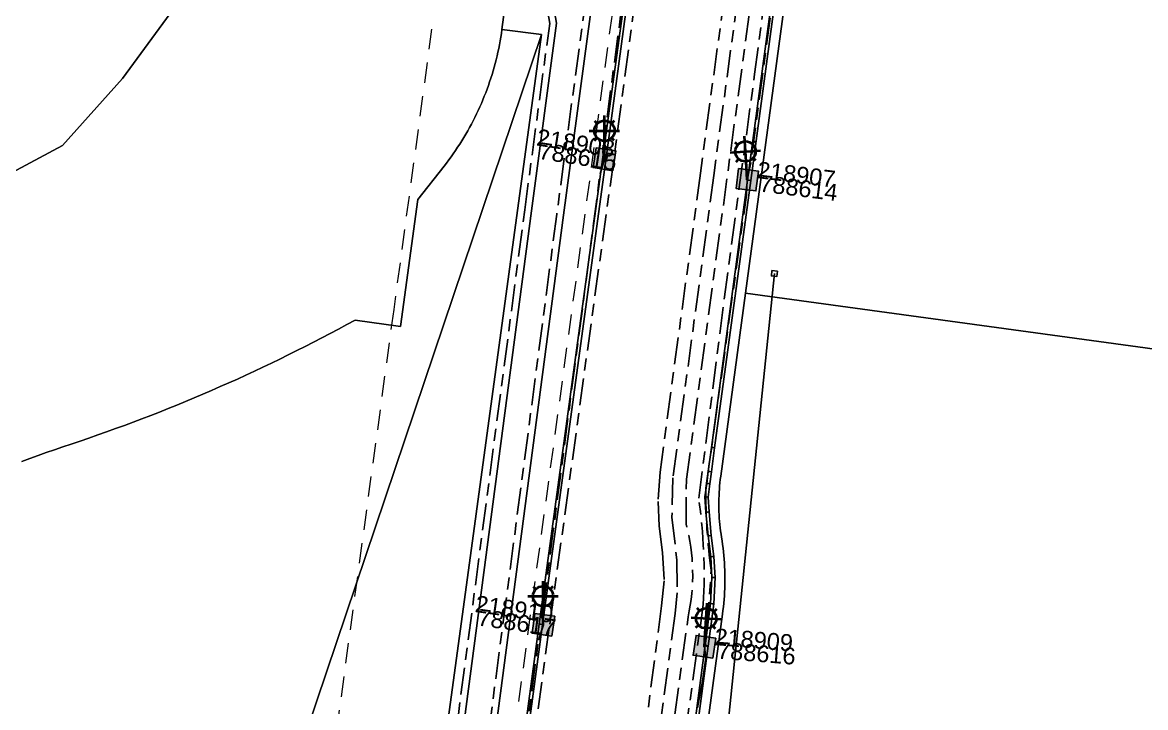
# Model space of a CAD drawing. Header units: metres. Extents: x 302931 to 308644, y 6253878 to 6257414.
# Drawn here: x 307282.7 to 307449.4, y 6255717.5 to 6255819.2 of the extents above; entities that cross this region are included whole.
import ezdxf
from ezdxf.enums import TextEntityAlignment as Align

# ---------------------------------------------------------------- set-up
doc = ezdxf.new("R2010")
doc.units = ezdxf.units.M
doc.linetypes.add('Cable Exist UG', pattern=[8.2, 4, -1.2, 1.8, -1.2])
doc.linetypes.add('Dash', pattern=[5, 3, -2])
doc.layers.get('0').update_dxf_attribs({"color": 6})
for name, color, linetype, lineweight in [('Cadastre Developer_SP_EXT', 9, 'Continuous', 5), ('Cadastre Land Parcels_SP_EXT', 9, 'Continuous', 5), ('Cadastre Roads_SP_EXT', 9, 'Continuous', 5)]:
    doc.layers.add(name, color=color, linetype=linetype, lineweight=lineweight)
for name, color, linetype in [('Duct_SP_EXT', 7, 'Continuous'), ('Equip_SP_SL_EXT', 7, 'Continuous'), ('Mains_HV_EXT', 7, 'Continuous'), ('Mains_HV_MOD', 3, 'Continuous'), ('Mains_SL_EXT', 7, 'Continuous'), ('Mains_TR_EXT', 7, 'Continuous'), ('Services_SP_EXT', 7, 'Continuous'), ('SupportsUG_SP_LV_SL_EXT', 7, 'Continuous')]:
    doc.layers.add(name, color=color, linetype=linetype)
doc.styles.add('COLUMN_LABEL', font='arial.ttf')
doc.styles.add('iecARIAL', font='arial.ttf', dxfattribs={"height": 2})
doc.styles.add('POLE_LABEL', font='arial.ttf')
doc.styles.get("Standard").update_dxf_attribs({"font": 'arial.ttf'})
doc.linetypes.add('Cable P UG', pattern='A,6,-0.5,["P",Standard,S=1.7,R=0,X=0.5,Y=-1],-2.9', length=9.4)

# ---------------------------------------------------------------- blocks, each defined once
blk = doc.blocks.new('COLUMN_EXT')
blk.add_hatch(color=256).paths.add_polyline_path([(-1.49, 1.48), (-1.49, -1.49), (1.48, -1.49), (1.48, 1.48)])
blk.add_lwpolyline([(-1.49, -1.49), (1.48, -1.49), (1.48, 1.48), (-1.49, 1.48)], close=True)
for tag, height, style, flags, p in [('ASSET_NUM', 2.5, 'COLUMN_LABEL', 8, (2, 2)), ('STRUCTURE_PLANT_NUMBER', 0.2, 'POLE_LABEL', 9, (1.81, 0.03)), ('STREET_CODE', 0.2, 'COLUMN_LABEL', 9, (1.81, -0.2))]:
    blk.add_attdef(tag, text='', height=height, dxfattribs=dict(style=style, flags=flags)).set_placement(p, align=Align.MIDDLE_LEFT)
at = {"flags": 9}
for tag, p in [('COLUMN_TYPE', (1.81, -0.4)), ('OWNED_BY', (1.81, -0.6)), ('STATE', (1.81, -0.8)), ('USAGE', (1.81, -1)), ('STREETNAME', (1.81, -1.6)), ('LEGEND', (1.81, -1.2)), ('LOCATION', (1.81, -1.4)), ('SUBURB', (1.81, -1.8)), ('NOTES', (1.81, -2))]:
    blk.add_attdef(tag, text='', height=0.2, dxfattribs=at).set_placement(p, align=Align.MIDDLE_LEFT)
at = {"flags": 1}
blk.add_attdef('Z', (1.81, -2.35), '', height=0.2, dxfattribs=at)
blk = doc.blocks.new('SL_LANTERN_EXT')
at = {"lineweight": 40}
for p, q in [((-1.46, 5.68), (-1.06, 5.28)), ((0, 1.97), (0, 6.47)), ((1.46, 5.68), (1.06, 5.28)), ((-2.25, 4.22), (2.25, 4.22)), ((-1.46, 2.76), (-1.06, 3.16)), ((0, 0), (0, 2.72)), ((1.46, 2.76), (1.06, 3.16))]:
    blk.add_line(p, q, dxfattribs=at)
blk.add_circle((0, 4.22), 1.5, dxfattribs=at)
at = {"style": 'iecARIAL', "flags": 8}
blk.add_attdef('ASSET_NUM', (1.5, 1.5), '', height=2.5, dxfattribs=at)
for tag, p, height, flags in [('OPERATING_VOLTAGE', (0.98, -1.65), 0.2, 9), ('ORIENTATION', (0.98, -1.85), 0.2, 9), ('CONSTRUCTED_VOLTAGE', (0.98, -0.65), 0.2, 9), ('CONTROL_TYPE', (0.98, -0.85), 0.2, 9), ('LANTERN_PURPOSE', (0.98, -1.05), 0.2, 9), ('LANTERN_TYPE', (0.98, -1.25), 0.2, 9), ('NO_PHASES', (0.98, -1.45), 0.2, 9), ('LNUMBER', (2.18, -3.25), 2.5, 8), ('OWNED_BY', (0.98, -2.05), 0.2, 9), ('STATE', (0.98, -2.25), 0.2, 9), ('USAGE', (0.98, -2.45), 0.2, 9), ('CEXIST', (0.98, -2.65), 0.2, 9), ('CNEW', (0.98, -2.85), 0.2, 9), ('CNUMBER', (0.98, -3.05), 0.2, 9), ('CREMOVE', (0.98, -3.25), 0.2, 9), ('CREPLACE', (0.98, -3.45), 0.2, 9), ('LKINGHEIGHT', (0.98, -3.65), 0.2, 9), ('LBRACKET', (0.98, -3.85), 0.2, 9), ('LBRACKETVOCAB', (0.98, -4.05), 0.2, 9), ('LCATEGORY', (0.98, -4.25), 0.2, 9), ('LCHARGE1', (0.98, -4.45), 0.2, 9), ('LCHARGE1PERCENT', (0.98, -4.65), 0.2, 9), ('LCHARGE2', (0.98, -4.85), 0.2, 9), ('LCHARGE2PERCENT', (0.98, -5.05), 0.2, 9), ('LCHARGE3', (0.98, -5.25), 0.2, 9), ('LCHARGE3PERCENT', (0.98, -5.45), 0.2, 9), ('LEXIST', (0.98, -5.65), 0.2, 9), ('LLAMP', (0.98, -5.85), 0.2, 9), ('LLAMPVOCAB', (0.98, -6.05), 0.2, 9), ('LMAST', (0.98, -6.25), 0.2, 9), ('LMASTVOCAB', (0.98, -6.45), 0.2, 9), ('LNEW', (0.98, -6.65), 0.2, 9), ('LANTNUMBER', (0.98, -6.85), 0.2, 9), ('LOUTREACH', (0.98, -7.25), 0.2, 9), ('LOUTREACHVOCAB', (0.98, -7.45), 0.2, 9), ('LRATECODE', (0.98, -7.65), 0.2, 9), ('LREMOVE', (0.98, -7.85), 0.2, 9), ('LREPLACE', (0.98, -8.05), 0.2, 9), ('LTYPE', (0.98, -8.25), 0.2, 9), ('LTYPEVOCAB', (0.98, -8.45), 0.2, 9), ('STREETNAME', (0.98, -9.25), 0.2, 9), ('SUBURB', (0.98, -9.45), 0.2, 1), ('LEGEND', (0.98, -8.65), 0.2, 9), ('LOCATION', (0.98, -8.85), 0.2, 9), ('NOTES', (0.98, -9.05), 0.2, 9)]:
    blk.add_attdef(tag, p, '', height=height, dxfattribs=dict(flags=flags))
blk = doc.blocks.new('CCP_EXT')
at = {"flags": 9}
for tag, p in [('LIFE_SUPPORT', (0, -1.6)), ('STATE', (0, -1.8)), ('NOTES', (0, -2))]:
    blk.add_attdef(tag, text='', height=0.2, dxfattribs=at).set_placement(p, align=Align.MIDDLE_LEFT)
blk.add_wipeout([(0, 0.57), (0.57, 0), (0, -0.57), (-0.57, 0)])
blk.add_lwpolyline([(-0.57, 0), (0, 0.57), (0.57, 0), (0, -0.57), (-0.57, 0)])
at = {"flags": 1}
blk.add_attdef('Z', (0, 0), '', height=0.2, dxfattribs=at)
at = {"flags": 9}
for tag, p in [('CCP_TYPE', (0, 0)), ('CONSTRUCTED_VOLTAGE', (0, -0.2)), ('OPERATING_VOLTAGE', (0, -0.6)), ('ORIENTATION', (0, -0.8)), ('OWNED_BY', (0, -1)), ('NO_PHASES', (0, -0.4)), ('USAGE', (0, -1.2)), ('LEGEND', (0, -1.4))]:
    blk.add_attdef(tag, text='', height=0.2, dxfattribs=at).set_placement(p, align=Align.MIDDLE_LEFT)

msp = doc.modelspace()

# ---------------------------------------------------------------- linework, layer by layer
at = {"layer": 'Cadastre Land Parcels_SP_EXT', "linetype": 'Continuous'}
for points in [[(307282.58, 6255754.04), (307283.8, 6255754.49), (307285.02, 6255754.92), (307286.23, 6255755.36), (307287.46, 6255755.78), (307288.68, 6255756.2), (307289.91, 6255756.61), (307291.23, 6255757.06), (307292.55, 6255757.51), (307293.87, 6255757.97), (307295.18, 6255758.43), (307296.5, 6255758.91), (307297.81, 6255759.39), (307299.11, 6255759.88), (307300.42, 6255760.37), (307301.72, 6255760.87), (307303.02, 6255761.38), (307304.31, 6255761.9), (307305.61, 6255762.42), (307306.9, 6255762.95), (307308.19, 6255763.49), (307309.47, 6255764.03), (307310.75, 6255764.59), (307312.03, 6255765.15), (307313.31, 6255765.71), (307314.58, 6255766.28), (307315.85, 6255766.87), (307317.11, 6255767.45), (307318.38, 6255768.04), (307319.63, 6255768.65), (307320.89, 6255769.25), (307322.14, 6255769.87), (307323.39, 6255770.49), (307324.64, 6255771.12), (307325.88, 6255771.75), (307327.12, 6255772.39), (307328.35, 6255773.04), (307329.58, 6255773.7), (307330.81, 6255774.36), (307332.04, 6255775.03), (307338.8, 6255774.1), (307341.34, 6255792.92), (307345.26, 6255797.9), (307345.26, 6255797.9), (307345.61, 6255798.35), (307345.95, 6255798.81), (307346.29, 6255799.27), (307346.62, 6255799.73), (307346.95, 6255800.2), (307347.27, 6255800.68), (307347.58, 6255801.16), (307347.88, 6255801.64), (307348.18, 6255802.13), (307348.48, 6255802.62), (307348.76, 6255803.11), (307349.04, 6255803.61), (307349.31, 6255804.11), (307349.58, 6255804.62), (307349.83, 6255805.13), (307350.09, 6255805.64), (307350.33, 6255806.15), (307350.57, 6255806.67), (307350.8, 6255807.2), (307351.02, 6255807.72), (307351.23, 6255808.25), (307351.44, 6255808.78), (307351.64, 6255809.32), (307351.84, 6255809.86), (307352.02, 6255810.39), (307352.2, 6255810.94), (307352.37, 6255811.48), (307352.54, 6255812.03), (307352.69, 6255812.58), (307352.84, 6255813.13), (307352.98, 6255813.68), (307353.12, 6255814.24), (307353.24, 6255814.8), (307353.36, 6255815.35), (307353.47, 6255815.91), (307353.58, 6255816.48), (307353.67, 6255817.04), (307353.76, 6255817.6), (307353.84, 6255818.17), (307365.76, 6255906.35)], [(307405.82, 6255896.4), (307389.98, 6255779.03), (307582.38, 6255752.68)], [(307276.31, 6255794.38), (307288.61, 6255800.94), (307297.54, 6255810.91), (307311.85, 6255830.46)], [(307311.85, 6255830.46), (307297.54, 6255810.91), (307288.61, 6255800.94), (307276.31, 6255794.38)], [(307185.65, 6255301.07), (307359.72, 6255817.44), (307353.84, 6255818.17), (307353.76, 6255817.6), (307353.67, 6255817.04), (307353.58, 6255816.48), (307353.47, 6255815.91), (307353.36, 6255815.35), (307353.24, 6255814.8), (307353.12, 6255814.24), (307352.98, 6255813.68), (307352.84, 6255813.13), (307352.69, 6255812.58), (307352.54, 6255812.03), (307352.37, 6255811.48), (307352.2, 6255810.94), (307352.02, 6255810.39), (307351.84, 6255809.86), (307351.64, 6255809.32), (307351.44, 6255808.78), (307351.23, 6255808.25), (307351.02, 6255807.72), (307350.8, 6255807.2), (307350.57, 6255806.67), (307350.33, 6255806.15), (307350.09, 6255805.64), (307349.83, 6255805.13), (307349.58, 6255804.62), (307349.31, 6255804.11), (307349.04, 6255803.61), (307348.76, 6255803.11), (307348.48, 6255802.62), (307348.18, 6255802.13), (307347.88, 6255801.64), (307347.58, 6255801.16), (307347.27, 6255800.68), (307346.95, 6255800.2), (307346.62, 6255799.73), (307346.29, 6255799.27), (307345.95, 6255798.81), (307345.61, 6255798.35), (307345.26, 6255797.9), (307341.34, 6255792.92), (307338.8, 6255774.1), (307332.04, 6255775.03), (307330.81, 6255774.36), (307329.58, 6255773.7), (307328.35, 6255773.04), (307327.12, 6255772.39), (307325.88, 6255771.75), (307324.64, 6255771.12), (307323.39, 6255770.49), (307322.14, 6255769.87), (307320.89, 6255769.25), (307319.63, 6255768.65), (307318.38, 6255768.04), (307317.11, 6255767.45), (307315.85, 6255766.87), (307314.58, 6255766.28), (307313.31, 6255765.71), (307312.03, 6255765.15), (307310.75, 6255764.59), (307309.47, 6255764.03), (307308.19, 6255763.49), (307306.9, 6255762.95), (307305.61, 6255762.42), (307304.31, 6255761.9), (307303.02, 6255761.38), (307301.72, 6255760.87), (307300.42, 6255760.37), (307299.11, 6255759.88), (307297.81, 6255759.39), (307296.5, 6255758.91), (307295.18, 6255758.43), (307293.87, 6255757.97), (307292.55, 6255757.51), (307291.23, 6255757.06), (307289.91, 6255756.61), (307288.68, 6255756.2), (307287.46, 6255755.78), (307286.23, 6255755.36), (307285.02, 6255754.92), (307283.8, 6255754.49), (307282.58, 6255754.04)], [(307292.16, 6255321.46), (307359.72, 6255817.44), (307185.65, 6255301.07)], [(307582.38, 6255752.68), (307389.98, 6255779.03), (307386.31, 6255751.84), (307386.25, 6255751.37), (307386.2, 6255750.89), (307386.15, 6255750.41), (307386.11, 6255749.94), (307386.08, 6255749.46), (307386.06, 6255748.98), (307386.04, 6255748.5), (307386.03, 6255748.02), (307386.03, 6255747.54), (307386.04, 6255747.07), (307386.05, 6255746.59), (307386.07, 6255746.11), (307386.1, 6255745.63), (307386.14, 6255745.15), (307386.18, 6255744.68), (307386.23, 6255744.2), (307386.29, 6255743.73), (307386.36, 6255743.25), (307386.43, 6255742.78), (307386.51, 6255742.24), (307386.59, 6255741.7), (307386.66, 6255741.16), (307386.71, 6255740.62), (307386.77, 6255740.07), (307386.81, 6255739.53), (307386.85, 6255738.99), (307386.88, 6255738.44), (307386.9, 6255737.9), (307386.92, 6255737.35), (307386.93, 6255736.81), (307386.92, 6255736.26), (307386.92, 6255735.72), (307386.9, 6255735.17), (307386.88, 6255734.63), (307386.85, 6255734.09), (307386.81, 6255733.54), (307386.76, 6255733), (307386.71, 6255732.46), (307386.65, 6255731.92), (307386.58, 6255731.37), (307379.72, 6255680.59)]]:
    msp.add_lwpolyline(points, dxfattribs=at)
at = {"layer": 'Cadastre Roads_SP_EXT', "linetype": 'Continuous'}
msp.add_lwpolyline([(307365.76, 6255906.35), (307353.84, 6255818.17), (307359.72, 6255817.44), (307292.16, 6255321.46)], dxfattribs=at)
at = {"layer": 'Duct_SP_EXT'}
for p, q in [((307368.77, 6255798.85), (307376.75, 6255857.52)), ((307369.25, 6255798.79), (307377.23, 6255857.46)), ((307398.31, 6255855.24), (307390.29, 6255795.82)), ((307398.79, 6255855.18), (307390.77, 6255795.76)), ((307359.39, 6255729.89), (307368.77, 6255798.85)), ((307359.86, 6255729.83), (307369.25, 6255798.79)), ((307368.77, 6255798.85), (307369.01, 6255798.82)), ((307368.77, 6255798.85), (307369.01, 6255798.82)), ((307369.25, 6255798.79), (307369.01, 6255798.82)), ((307369.25, 6255798.79), (307369.01, 6255798.82)), ((307390.29, 6255795.82), (307384.93, 6255756.12)), ((307390.77, 6255795.76), (307385.41, 6255756.06)), ((307390.29, 6255795.82), (307390.53, 6255795.79)), ((307390.29, 6255795.82), (307390.53, 6255795.79)), ((307390.77, 6255795.76), (307390.53, 6255795.79)), ((307390.77, 6255795.76), (307390.53, 6255795.79)), ((307384.93, 6255756.12), (307384.45, 6255752.56)), ((307384.93, 6255756.12), (307385.17, 6255756.09)), ((307385.41, 6255756.06), (307384.93, 6255752.5)), ((307385.41, 6255756.06), (307385.17, 6255756.09)), ((307384.45, 6255752.56), (307384.24, 6255750.78)), ((307384.45, 6255752.56), (307384.69, 6255752.53)), ((307384.93, 6255752.5), (307384.69, 6255752.53)), ((307384.93, 6255752.5), (307384.71, 6255750.72)), ((307384.24, 6255750.78), (307383.95, 6255748.78)), ((307384.24, 6255750.78), (307384.48, 6255750.75)), ((307384.71, 6255750.72), (307384.43, 6255748.76)), ((307384.71, 6255750.72), (307384.48, 6255750.75)), ((307383.95, 6255748.78), (307384.12, 6255746.51)), ((307383.95, 6255748.78), (307384.19, 6255748.77)), ((307384.43, 6255748.76), (307384.19, 6255748.77)), ((307384.43, 6255748.76), (307384.59, 6255746.55)), ((307384.12, 6255746.51), (307384.35, 6255746.53)), ((307384.12, 6255746.51), (307384.44, 6255742.98)), ((307384.59, 6255746.55), (307384.35, 6255746.53)), ((307384.59, 6255746.55), (307384.91, 6255743.03)), ((307384.44, 6255742.98), (307384.67, 6255743)), ((307384.44, 6255742.98), (307384.84, 6255739.9)), ((307384.91, 6255743.03), (307384.67, 6255743)), ((307384.91, 6255743.03), (307385.31, 6255739.94)), ((307384.84, 6255739.9), (307385.08, 6255739.92)), ((307384.84, 6255739.9), (307384.99, 6255736.8)), ((307385.31, 6255739.94), (307385.08, 6255739.92)), ((307385.31, 6255739.94), (307385.47, 6255736.8)), ((307384.99, 6255736.8), (307384.81, 6255732.93)), ((307384.99, 6255736.8), (307385.23, 6255736.8)), ((307385.47, 6255736.8), (307385.23, 6255736.8)), ((307385.47, 6255736.8), (307385.28, 6255732.89)), ((307384.81, 6255732.93), (307383.98, 6255726.66)), ((307385.28, 6255732.89), (307384.46, 6255726.6)), ((307384.81, 6255732.93), (307385.04, 6255732.91)), ((307385.28, 6255732.89), (307385.04, 6255732.91)), ((307351.45, 6255671.58), (307359.39, 6255729.89)), ((307351.93, 6255671.52), (307359.86, 6255729.83)), ((307359.39, 6255729.89), (307359.62, 6255729.86)), ((307359.39, 6255729.89), (307359.62, 6255729.86)), ((307359.86, 6255729.83), (307359.62, 6255729.86)), ((307359.86, 6255729.83), (307359.62, 6255729.86)), ((307384, 6255726.75), (307381.23, 6255706.07)), ((307384.47, 6255726.69), (307381.71, 6255706.01)), ((307383.98, 6255726.66), (307384.22, 6255726.63)), ((307384, 6255726.75), (307384.23, 6255726.72)), ((307384.46, 6255726.6), (307384.22, 6255726.63)), ((307384.47, 6255726.69), (307384.23, 6255726.72))]:
    msp.add_line(p, q, dxfattribs=at)
at = {"layer": 'Mains_SL_EXT', "linetype": 'Cable Exist UG'}
for points in [[(307376.49, 6255857.87), (307368.82, 6255800.49), (307368.95, 6255799.05)], [(307398.21, 6255854.9), (307398.03, 6255852.34), (307390.76, 6255798.38), (307390.24, 6255795.88)], [(307359.99, 6255729.8), (307359.93, 6255732.08), (307359.93, 6255732.08), (307368.4, 6255796.73), (307369.06, 6255798.91)], [(307352.29, 6255671.27), (307352.99, 6255679.3), (307352.99, 6255679.3), (307359.27, 6255727.53), (307359.99, 6255729.8)], [(307383.9, 6255726.53), (307384.09, 6255724.89), (307383.59, 6255721.41), (307381.31, 6255708.63), (307386.3, 6255707.74)]]:
    msp.add_lwpolyline(points, dxfattribs=at)
msp.add_lwpolyline([(307383.9, 6255726.53), (307384.26, 6255729.16), (307384.9, 6255737.83), (307384.9, 6255737.83, -0.038674), (307384.12, 6255750.08), (307384.12, 6255750.08), (307390.12, 6255793.6), (307390.25, 6255795.86)], format="xyb", dxfattribs=at)

# ---------------------------------------------------------------- block references
at = {"layer": 'Equip_SP_SL_EXT'}
ref = msp.add_blockref('SL_LANTERN_EXT', (307369.06, 6255798.91), dxfattribs=at)
ref.add_attrib('ASSET_NUM', '218908', dxfattribs={"layer": '0', "height": 2.5, "rotation": 351.1433, "style": 'iecARIAL'}).set_placement((307370.56, 6255800.41), align=Align.MIDDLE_RIGHT)
ref = msp.add_blockref('SL_LANTERN_EXT', (307390.25, 6255795.86), dxfattribs=dict(at, rotation=3.680118770890416))
ref.add_attrib('ASSET_NUM', '218907', dxfattribs={"layer": '0', "height": 2.5, "rotation": 352.9027, "style": 'iecARIAL'}).set_placement((307391.75, 6255797.36), align=Align.MIDDLE_LEFT)
ref = msp.add_blockref('SL_LANTERN_EXT', (307359.95, 6255729.8), dxfattribs=at)
ref.add_attrib('ASSET_NUM', '218910', dxfattribs={"layer": '0', "height": 2.5, "rotation": 351.907, "style": 'iecARIAL'}).set_placement((307361.45, 6255731.3), align=Align.MIDDLE_RIGHT)
ref = msp.add_blockref('SL_LANTERN_EXT', (307383.9, 6255726.53), dxfattribs=dict(at, rotation=356.5947338048401))
ref.add_attrib('ASSET_NUM', '218909', dxfattribs={"layer": '0', "height": 2.5, "rotation": 355.3331, "style": 'iecARIAL'}).set_placement((307385.41, 6255728.03), align=Align.MIDDLE_LEFT)
at = {"layer": 'SupportsUG_SP_LV_SL_EXT'}
ref = msp.add_blockref('COLUMN_EXT', (307369.06, 6255798.91), dxfattribs=dict(at, rotation=81.1432826842944))
ref.add_attrib('ASSET_NUM', '788615', dxfattribs={"layer": '0', "height": 2.5, "rotation": 351.1433, "style": 'COLUMN_LABEL'}).set_placement((307371.06, 6255799.66), align=Align.TOP_RIGHT)
ref = msp.add_blockref('COLUMN_EXT', (307390.25, 6255795.86), dxfattribs=dict(at, rotation=262.9027051586381))
ref.add_attrib('ASSET_NUM', '788614', dxfattribs={"layer": '0', "height": 2.5, "rotation": 352.9027, "style": 'COLUMN_LABEL'}).set_placement((307392.25, 6255796.61), align=Align.TOP_LEFT)
ref = msp.add_blockref('COLUMN_EXT', (307359.99, 6255729.8), dxfattribs=dict(at, rotation=81.90701694508782))
ref.add_attrib('ASSET_NUM', '788617', dxfattribs={"layer": '0', "height": 2.5, "rotation": 351.907, "style": 'COLUMN_LABEL'}).set_placement((307361.99, 6255730.55), align=Align.TOP_RIGHT)
ref = msp.add_blockref('COLUMN_EXT', (307383.9, 6255726.53), dxfattribs=dict(at, rotation=81.7811116736401))
ref.add_attrib('ASSET_NUM', '788616', dxfattribs={"layer": '0', "height": 2.5, "rotation": 355.3928, "style": 'COLUMN_LABEL'}).set_placement((307385.91, 6255727.28), align=Align.TOP_LEFT)

# ---------------------------------------------------------------- next in the draw order: block references
at = {"layer": 'Services_SP_EXT', "rotation": 308.3865393886754}
msp.add_blockref('CCP_EXT', (307394.27, 6255781.93), dxfattribs=at)

# ---------------------------------------------------------------- next in the draw order: linework, layer by layer
at = {"layer": 'Cadastre Developer_SP_EXT', "linetype": 'Dash'}
msp.add_lwpolyline([(307277.24, 6255322.9), (307288.9, 6255321.35), (307288.9, 6255321.35), (307292.49, 6255321.51), (307296.59, 6255322.89), (307300.07, 6255325.46), (307302.57, 6255329.56), (307304.4, 6255335.83), (307328.27, 6255512.03), (307349.61, 6255668.86), (307374.37, 6255850.85), (307384.86, 6255924.59), (307388.37, 6255943.06), (307392.2, 6255959.8), (307394.05, 6255968.46), (307395.23, 6255971.51), (307370.65, 6255974.5), (307366.58, 6255956.94), (307362.4, 6255936.54), (307354.14, 6255897.48), (307337.78, 6255776.59), (307300.06, 6255499.29), (307277.24, 6255322.9)], close=True, dxfattribs=at)
at = {"layer": 'Cadastre Roads_SP_EXT', "linetype": 'Continuous'}
msp.add_lwpolyline([(307379.72, 6255680.59), (307386.58, 6255731.37), (307386.65, 6255731.92), (307386.71, 6255732.46), (307386.76, 6255733), (307386.81, 6255733.54), (307386.85, 6255734.09), (307386.88, 6255734.63), (307386.9, 6255735.17), (307386.92, 6255735.72), (307386.92, 6255736.26), (307386.93, 6255736.81), (307386.92, 6255737.35), (307386.9, 6255737.9), (307386.88, 6255738.44), (307386.85, 6255738.99), (307386.81, 6255739.53), (307386.77, 6255740.07), (307386.71, 6255740.62), (307386.66, 6255741.16), (307386.59, 6255741.7), (307386.51, 6255742.24), (307386.43, 6255742.78), (307386.36, 6255743.25), (307386.29, 6255743.73), (307386.23, 6255744.2), (307386.18, 6255744.68), (307386.14, 6255745.15), (307386.1, 6255745.63), (307386.07, 6255746.11), (307386.05, 6255746.59), (307386.04, 6255747.07), (307386.03, 6255747.54), (307386.03, 6255748.02), (307386.04, 6255748.5), (307386.06, 6255748.98), (307386.08, 6255749.46), (307386.11, 6255749.94), (307386.15, 6255750.41), (307386.2, 6255750.89), (307386.25, 6255751.37), (307386.31, 6255751.84), (307389.98, 6255779.03), (307405.82, 6255896.4)], dxfattribs=at)
at = {"layer": 'Mains_HV_EXT', "linetype": 'Cable P UG'}
msp.add_lwpolyline([(307522.81, 6256295.82), (307518.88, 6256267.27), (307518.88, 6256267.25), (307518.88, 6256267.25, -0.06858), (307506.29, 6256228.41), (307506.29, 6256228.41), (307471.65, 6256157.87), (307427.89, 6256064.99), (307408.24, 6256027.83), (307408.24, 6256027.83, 0.08396), (307388.34, 6255962.08), (307388.34, 6255962.08), (307388.33, 6255962.04), (307382.62, 6255937.03), (307362.98, 6255790.63), (307351.38, 6255702.35), (307351.28, 6255701.74)], format="xyb", dxfattribs=at)
msp.add_lwpolyline([(307511.26, 6256286.53), (307507.19, 6256266.19), (307506.32, 6256263.47), (307495.96, 6256236.08), (307486.18, 6256213.69), (307475.37, 6256191.84), (307456.88, 6256156.47), (307447.26, 6256138.52), (307393.16, 6256018.92), (307385.51, 6255983.96), (307366.84, 6255884.82), (307360.32, 6255828.35), (307361.95, 6255819.1), (307358.21, 6255791.26), (307346.62, 6255703.03), (307344.9, 6255692.08)], dxfattribs=at)
at = {"layer": 'Mains_HV_EXT', "linetype": 'Cable Exist UG'}
for points in [[(307426.27, 6256024.77), (307424.86, 6256021.47), (307427.24, 6256016.15), (307421.41, 6256001), (307415.89, 6255986.31), (307410.8, 6255969.44), (307403.29, 6255936.05), (307400.54, 6255921.23), (307396.43, 6255894.11), (307391.29, 6255856), (307383.3, 6255796.82), (307377.31, 6255752.43), (307377.03, 6255748.12), (307377.17, 6255744.41), (307377.67, 6255740.5), (307377.92, 6255736.34), (307377.53, 6255732.63), (307370.35, 6255677.23), (307370.3, 6255669.76), (307370.42, 6255668.06)], [(307427.87, 6256023.96), (307426.79, 6256021.47), (307429.1, 6256016.26), (307423.39, 6256001.22), (307418.08, 6255985.45), (307413.11, 6255970.4), (307407.27, 6255945.5), (307402.56, 6255921.15), (307398.24, 6255892.58), (307393.27, 6255855.71), (307385.28, 6255796.5), (307379.23, 6255751.61), (307379.08, 6255745.75), (307379.8, 6255739.44), (307379.86, 6255734.54), (307379.53, 6255731.47), (307372.37, 6255677.48), (307372.31, 6255673.81), (307372.26, 6255671.15), (307372.26, 6255669.85), (307372.41, 6255668.22)]]:
    msp.add_lwpolyline(points, dxfattribs=at)
for points in [[(307376.09, 6255658.19), (307376.01, 6255658.48), (307376.01, 6255658.48), (307374.79, 6255664.81), (307374.4, 6255668.38), (307374.3, 6255676.26), (307374.3, 6255676.26, -0.03279), (307375.13, 6255683.99), (307375.13, 6255683.99), (307378.42, 6255708.33), (307378.42, 6255708.33), (307381.48, 6255730.99), (307381.48, 6255730.99, 0.120247), (307381.16, 6255744.74), (307381.16, 6255744.74), (307381.22, 6255751.41), (307400.53, 6255894.57), (307400.53, 6255894.58), (307400.53, 6255894.58, -0.02789), (307413.72, 6255964.63), (307413.72, 6255964.63), (307417.32, 6255968.1)], [(307386.17, 6255703.1), (307379.91, 6255705.32), (307379.91, 6255705.32), (307383.73, 6255732.78), (307383.73, 6255732.78, 0.049352), (307383.04, 6255748.58), (307383.04, 6255748.58), (307386.83, 6255778.12), (307391.34, 6255811.54), (307402.47, 6255894.02)]]:
    msp.add_lwpolyline(points, format="xyb", dxfattribs=at)
at = {"layer": 'Mains_HV_MOD', "linetype": 'Cable Exist UG'}
msp.add_lwpolyline([(307419.26, 6256029.64), (307400.81, 6255982.71), (307398.12, 6255970.73), (307395.24, 6255959.65), (307392.42, 6255947.72), (307389.86, 6255935.24), (307387.97, 6255923.49), (307383.39, 6255894.88), (307378.07, 6255855.78), (307370.43, 6255798.84), (307360.87, 6255729.4), (307353.09, 6255672.2), (307348.38, 6255637.6), (307344.8, 6255611.32)], dxfattribs=at)
at = {"layer": 'Mains_TR_EXT', "linetype": 'Cable Exist UG'}
msp.add_lwpolyline([(307521.82, 6256296), (307517.9, 6256267.42), (307517.9, 6256267.42, -0.06858), (307505.39, 6256228.85), (307505.39, 6256228.85), (307470.75, 6256158.3), (307426.99, 6256065.44), (307407.35, 6256028.29), (307407.35, 6256028.29, 0.083976), (307387.35, 6255962.21), (307387.35, 6255962.21), (307381.63, 6255937.21), (307361.99, 6255790.76), (307350.39, 6255702.49), (307350.28, 6255701.82)], format="xyb", dxfattribs=at)
msp.add_lwpolyline([(307343.91, 6255692.21), (307345.63, 6255703.17), (307357.22, 6255791.4), (307360.93, 6255819.08), (307359.31, 6255828.32), (307365.85, 6255884.97), (307384.53, 6255984.16), (307392.2, 6256019.23), (307446.36, 6256138.97), (307456, 6256156.94), (307456, 6256156.94), (307474.48, 6256192.29), (307485.28, 6256214.11), (307495.03, 6256236.46), (307505.37, 6256263.8), (307506.22, 6256266.44), (307510.28, 6256286.72)], dxfattribs=at)
at = {"layer": 'Services_SP_EXT'}
msp.add_lwpolyline([(307386.17, 6255703.23), (307394.27, 6255781.93)], dxfattribs=at)

doc.saveas('drawing.dxf')
